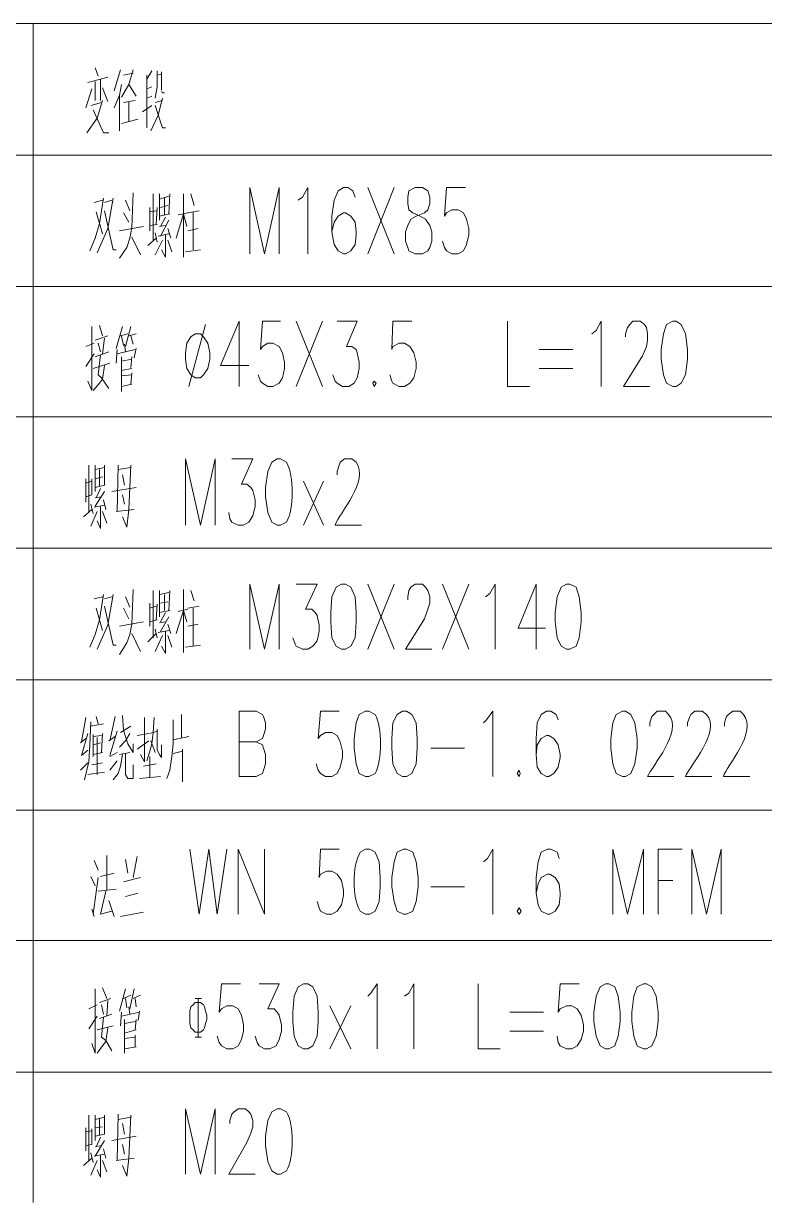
# Model space of a CAD drawing. Header units: millimetres. Extents: x 0 to 1648, y 27 to 2331.
# Drawn here: x 1278.9 to 1405.6, y 1258.6 to 1460.4 of the extents above; entities that cross this region are included whole.
import ezdxf

# ---------------------------------------------------------------- set-up
doc = ezdxf.new("R2010")
doc.units = ezdxf.units.MM
doc.layers.add('1', color=7, linetype='Continuous')

msp = doc.modelspace()

# ---------------------------------------------------------------- linework, layer by layer
at = {"layer": '1', "color": 0, "lineweight": 5}
for points in [[(1645.2, 1460.391732), (1140.3, 1460.391732), (1140.3, 1437.891732)], [(1280.52, 1460.391732), (1280.52, 1437.891732)], [(1291.14, 1452.831732), (1291.68, 1451.391732)], [(1289.88, 1450.311732), (1293.3, 1451.211732)], [(1292.04, 1450.851732), (1292.04, 1447.251732)], [(1294.38, 1448.871732), (1295.46, 1452.471732)], [(1297.62, 1452.471732), (1296.9, 1449.951732), (1295.64, 1447.791732)], [(1296, 1451.571732), (1297.62, 1451.931732)], [(1300.86, 1452.291732), (1299.96, 1450.851732)], [(1299.96, 1451.571732), (1299.96, 1442.571732)], [(1301.76, 1452.291732), (1301.76, 1449.591732), (1301.4, 1447.611732)], [(1301.76, 1451.571732), (1302.48, 1451.751732)], [(1302.48, 1452.111732), (1302.48, 1449.051732)], [(1290.6, 1449.231732), (1289.52, 1445.991732)], [(1291.14, 1450.491732), (1291.14, 1447.251732)], [(1292.4, 1449.411732), (1293.3, 1447.071732)], [(1295.28, 1448.151732), (1295.64, 1449.951732)], [(1298.16, 1447.971732), (1296.9, 1449.951732)], [(1299.96, 1449.231732), (1300.86, 1449.591732)], [(1302.48, 1448.871732), (1302.66, 1448.511732), (1303.02, 1448.511732)], [(1292.4, 1447.251732), (1291.5, 1444.191732), (1289.7, 1441.671732)], [(1290.42, 1446.351732), (1292.22, 1446.891732)], [(1294.38, 1445.991732), (1295.28, 1448.151732), (1295.28, 1442.031732)], [(1296, 1446.891732), (1297.98, 1447.251732)], [(1296.9, 1443.651732), (1296.9, 1447.071732)], [(1299.96, 1447.611732), (1300.86, 1447.971732)], [(1302.66, 1447.611732), (1301.94, 1444.731732), (1300.68, 1442.031732)], [(1301.4, 1446.891732), (1302.66, 1447.251732)], [(1290.78, 1445.631732), (1292.58, 1441.671732), (1293.48, 1441.671732)], [(1299.24, 1445.271732), (1300.86, 1446.351732)], [(1303.2, 1442.571732), (1302.66, 1442.571732), (1301.4, 1446.351732)], [(1298.52, 1444.011732), (1295.64, 1443.291732)], [(1645.2, 1437.891732), (1140.3, 1437.891732), (1140.3, 1415.391732)], [(1280.52, 1437.891732), (1280.52, 1415.391732)], [(1297.62, 1431.411732), (1297.44, 1425.471732), (1297.08, 1423.671732), (1296.54, 1422.051732), (1295.28, 1420.251732)], [(1301.04, 1431.231732), (1301.04, 1423.131732)], [(1302.12, 1431.231732), (1302.12, 1426.731732)], [(1302.12, 1430.331732), (1303.74, 1430.871732)], [(1303.92, 1431.231732), (1303.74, 1427.811732)], [(1306.26, 1431.231732), (1306.26, 1420.431732)], [(1307.52, 1431.231732), (1308.06, 1429.251732)], [(1317.6, 1420.971732), (1317.6, 1432.311732), (1320.12, 1420.971732), (1322.64, 1432.311732), (1322.64, 1420.971732)], [(1325.88, 1430.151732), (1326.6, 1430.691732), (1327.5, 1432.311732), (1327.5, 1420.971732)], [(1335.6, 1430.691732), (1335.24, 1431.771732), (1334.34, 1432.311732), (1333.62, 1432.311732), (1332.72, 1431.771732), (1332, 1430.151732), (1331.64, 1427.451732), (1331.64, 1424.751732), (1332, 1422.591732), (1332.72, 1421.511732), (1333.62, 1420.971732), (1333.98, 1420.971732), (1334.88, 1421.511732), (1335.6, 1422.591732), (1335.78, 1424.211732), (1335.78, 1424.751732), (1335.6, 1426.371732), (1334.88, 1427.451732), (1333.98, 1427.991732), (1333.62, 1427.991732), (1332.72, 1427.451732), (1332, 1426.371732), (1331.64, 1424.751732)], [(1337.76, 1432.311732), (1342.26, 1420.971732)], [(1342.26, 1432.311732), (1337.76, 1420.971732)], [(1345.86, 1432.311732), (1344.78, 1431.771732), (1344.6, 1430.691732), (1344.6, 1429.611732), (1344.78, 1428.531732), (1345.5, 1427.991732), (1346.76, 1427.451732), (1347.66, 1426.911732), (1348.38, 1425.831732), (1348.74, 1424.751732), (1348.74, 1423.131732), (1348.38, 1422.051732), (1348.02, 1421.511732), (1347.12, 1420.971732), (1345.86, 1420.971732), (1344.78, 1421.511732), (1344.6, 1422.051732), (1344.24, 1423.131732), (1344.24, 1424.751732), (1344.6, 1425.831732), (1345.14, 1426.911732), (1346.04, 1427.451732), (1347.48, 1427.991732), (1348.02, 1428.531732), (1348.38, 1429.611732), (1348.38, 1430.691732), (1348.02, 1431.771732), (1347.12, 1432.311732), (1345.86, 1432.311732)], [(1354.5, 1432.311732), (1351.26, 1432.311732), (1350.9, 1427.451732), (1351.26, 1427.991732), (1352.16, 1428.531732), (1353.24, 1428.531732), (1354.14, 1427.991732), (1354.68, 1426.911732), (1355.04, 1425.291732), (1355.04, 1424.211732), (1354.68, 1422.591732), (1354.14, 1421.511732), (1353.24, 1420.971732), (1352.16, 1420.971732), (1351.26, 1421.511732), (1350.9, 1422.051732), (1350.54, 1423.131732)], [(1292.58, 1430.511732), (1291.86, 1426.191732), (1291.14, 1423.671732), (1290.24, 1421.511732)], [(1290.96, 1429.791732), (1292.4, 1430.151732)], [(1294.2, 1430.511732), (1293.3, 1425.291732), (1291.5, 1421.151732)], [(1292.76, 1429.791732), (1294.02, 1430.151732)], [(1296.36, 1430.151732), (1297.08, 1428.351732)], [(1300.5, 1428.891732), (1300.5, 1424.931732)], [(1301.76, 1428.891732), (1301.58, 1426.011732)], [(1302.3, 1428.891732), (1303.56, 1429.251732)], [(1303.02, 1430.511732), (1303.02, 1427.631732)], [(1291.32, 1428.171732), (1292.4, 1424.391732)], [(1292.76, 1428.351732), (1294.2, 1421.691732), (1294.74, 1421.691732)], [(1296.9, 1426.371732), (1296, 1427.991732)], [(1300.5, 1428.171732), (1301.58, 1428.351732)], [(1303.92, 1427.811732), (1302.12, 1427.451732)], [(1303.2, 1427.271732), (1302.3, 1425.651732)], [(1303.74, 1426.731732), (1302.3, 1424.031732)], [(1305, 1423.671732), (1306.26, 1427.811732), (1306.8, 1425.651732)], [(1305.36, 1427.631732), (1306.98, 1427.991732)], [(1306.98, 1427.991732), (1308.96, 1428.351732)], [(1307.88, 1428.171732), (1307.88, 1421.691732)], [(1295.28, 1424.931732), (1299.42, 1425.651732)], [(1301.76, 1426.011732), (1300.5, 1425.831732)], [(1301.4, 1424.571732), (1301.76, 1422.951732)], [(1302.12, 1425.651732), (1303.2, 1425.831732)], [(1303.56, 1425.291732), (1304.1, 1423.671732)], [(1306.98, 1424.931732), (1308.78, 1425.291732)], [(1297.44, 1423.851732), (1298.88, 1420.791732)], [(1300.14, 1422.411732), (1301.58, 1423.671732)], [(1302.66, 1423.311732), (1301.4, 1420.791732)], [(1301.94, 1424.031732), (1303.74, 1424.391732)], [(1303.2, 1424.211732), (1303.2, 1420.431732), (1302.48, 1421.691732)], [(1303.56, 1423.311732), (1304.28, 1421.331732)], [(1306.62, 1421.331732), (1309.14, 1421.691732)], [(1645.2, 1415.391732), (1140.3, 1415.391732), (1140.3, 1393.071732)], [(1280.52, 1415.391732), (1280.52, 1393.071732)], [(1290.6, 1408.551732), (1290.6, 1397.571732), (1289.88, 1399.191732)], [(1291.86, 1408.731732), (1292.4, 1406.931732)], [(1295.82, 1408.551732), (1294.74, 1404.771732)], [(1297.26, 1408.551732), (1296.36, 1405.131732)], [(1310.04, 1408.911732), (1307.16, 1398.291732)], [(1315.8, 1409.451732), (1312.56, 1401.891732), (1317.42, 1401.891732)], [(1315.8, 1409.451732), (1315.8, 1398.291732)], [(1322.82, 1409.451732), (1319.76, 1409.451732), (1319.4, 1404.591732), (1319.76, 1405.131732), (1320.66, 1405.671732), (1321.56, 1405.671732), (1322.64, 1405.131732), (1323.18, 1404.051732), (1323.54, 1402.431732), (1323.54, 1401.351732), (1323.18, 1399.731732), (1322.64, 1398.831732), (1321.56, 1398.291732), (1320.66, 1398.291732), (1319.76, 1398.831732), (1319.4, 1399.191732), (1319.04, 1400.271732)], [(1325.52, 1409.451732), (1330.02, 1398.291732)], [(1330.02, 1409.451732), (1325.52, 1398.291732)], [(1332.54, 1409.451732), (1335.96, 1409.451732), (1334.16, 1405.131732), (1335.06, 1405.131732), (1335.78, 1404.591732), (1335.96, 1404.051732), (1336.32, 1402.431732), (1336.32, 1401.351732), (1335.96, 1399.731732), (1335.42, 1398.831732), (1334.52, 1398.291732), (1333.44, 1398.291732), (1332.54, 1398.831732), (1332.18, 1399.191732), (1331.82, 1400.271732)], [(1345.32, 1409.451732), (1342.08, 1409.451732), (1341.9, 1404.591732), (1342.08, 1405.131732), (1343.16, 1405.671732), (1344.06, 1405.671732), (1344.96, 1405.131732), (1345.68, 1404.051732), (1346.04, 1402.431732), (1346.04, 1401.351732), (1345.68, 1399.731732), (1344.96, 1398.831732), (1344.06, 1398.291732), (1343.16, 1398.291732), (1342.08, 1398.831732), (1341.9, 1399.191732), (1341.54, 1400.271732)], [(1361.7, 1409.451732), (1361.7, 1398.291732), (1365.48, 1398.291732)], [(1376.1, 1407.291732), (1376.82, 1407.831732), (1377.72, 1409.451732), (1377.72, 1398.291732)], [(1381.86, 1406.751732), (1381.86, 1407.291732), (1382.22, 1408.371732), (1382.58, 1408.911732), (1383.12, 1409.451732), (1384.38, 1409.451732), (1385.1, 1408.911732), (1385.46, 1408.371732), (1385.64, 1407.291732), (1385.64, 1406.211732), (1385.46, 1405.131732), (1384.74, 1403.511732), (1381.5, 1398.291732), (1386, 1398.291732)], [(1389.96, 1409.451732), (1388.88, 1408.911732), (1388.34, 1407.291732), (1387.98, 1404.591732), (1387.98, 1402.971732), (1388.34, 1400.271732), (1388.88, 1398.831732), (1389.96, 1398.291732), (1390.5, 1398.291732), (1391.4, 1398.831732), (1392.12, 1400.271732), (1392.48, 1402.971732), (1392.48, 1404.591732), (1392.12, 1407.291732), (1391.4, 1408.911732), (1390.5, 1409.451732), (1389.96, 1409.451732)], [(1291.14, 1406.211732), (1293.3, 1406.931732)], [(1292.76, 1406.571732), (1292.4, 1403.871732)], [(1295.46, 1406.931732), (1296.72, 1407.291732)], [(1296, 1405.311732), (1295.64, 1406.931732)], [(1296.9, 1406.931732), (1298.16, 1407.291732)], [(1297.26, 1406.931732), (1297.62, 1405.491732)], [(1308.24, 1407.291732), (1307.52, 1406.751732), (1306.8, 1405.671732), (1306.62, 1404.051732), (1306.62, 1402.971732), (1306.8, 1401.351732), (1307.52, 1400.271732), (1308.24, 1399.731732), (1309.14, 1399.731732), (1309.68, 1400.271732), (1310.4, 1401.351732), (1310.76, 1402.971732), (1310.76, 1404.051732), (1310.4, 1405.671732), (1309.68, 1406.751732), (1309.14, 1407.291732), (1308.24, 1407.291732)], [(1290.96, 1405.671732), (1289.52, 1405.131732)], [(1292.04, 1404.231732), (1291.68, 1405.671732)], [(1294.92, 1404.591732), (1294.74, 1402.251732)], [(1294.92, 1403.871732), (1297.98, 1404.591732)], [(1296.18, 1405.491732), (1296.36, 1404.231732)], [(1298.16, 1404.771732), (1297.8, 1403.151732)], [(1367.1, 1404.591732), (1372.86, 1404.591732)], [(1289.52, 1401.711732), (1290.96, 1403.871732)], [(1293.48, 1404.231732), (1291.14, 1403.331732)], [(1292.04, 1403.691732), (1291.68, 1400.271732)], [(1295.64, 1403.331732), (1295.64, 1397.391732)], [(1295.64, 1402.611732), (1297.44, 1402.971732)], [(1297.44, 1403.331732), (1297.26, 1401.531732)], [(1290.78, 1401.351732), (1293.66, 1402.251732)], [(1292.76, 1401.891732), (1292.4, 1399.551732)], [(1295.64, 1400.991732), (1297.44, 1401.351732)], [(1297.44, 1400.631732), (1297.26, 1398.651732)], [(1367.1, 1401.351732), (1372.86, 1401.351732)], [(1290.78, 1397.571732), (1291.86, 1398.831732), (1292.4, 1399.551732)], [(1292.22, 1399.731732), (1291.68, 1400.271732)], [(1292.22, 1399.731732), (1293.48, 1397.931732)], [(1297.44, 1400.271732), (1295.64, 1400.091732)], [(1297.44, 1398.651732), (1295.64, 1398.291732)], [(1338.84, 1399.191732), (1338.66, 1398.831732), (1338.84, 1398.291732), (1339.2, 1398.831732), (1338.84, 1399.191732)], [(1645.2, 1393.071732), (1140.3, 1393.071732), (1140.3, 1370.571732)], [(1280.52, 1393.071732), (1280.52, 1370.571732)], [(1290.06, 1384.791732), (1290.06, 1376.691732)], [(1291.14, 1384.791732), (1291.14, 1380.291732)], [(1291.14, 1384.071732), (1292.76, 1384.431732)], [(1292.76, 1384.791732), (1292.76, 1381.371732)], [(1295.1, 1384.791732), (1294.92, 1376.871732)], [(1297.26, 1384.431732), (1295.1, 1384.071732)], [(1295.82, 1375.971732), (1296.54, 1374.171732), (1296.9, 1377.231732), (1297.26, 1384.791732)], [(1306.62, 1374.531732), (1306.62, 1385.871732), (1309.14, 1374.531732), (1311.66, 1385.871732), (1311.66, 1374.531732)], [(1314.54, 1385.871732), (1318.14, 1385.871732), (1316.16, 1381.551732), (1317.06, 1381.551732), (1317.78, 1381.011732), (1318.14, 1380.471732), (1318.5, 1378.851732), (1318.5, 1377.771732), (1318.14, 1376.151732), (1317.42, 1375.071732), (1316.52, 1374.531732), (1315.62, 1374.531732), (1314.54, 1375.071732), (1314.18, 1375.611732), (1314, 1376.691732)], [(1289.52, 1382.451732), (1289.52, 1378.491732)], [(1290.6, 1382.451732), (1290.6, 1379.751732)], [(1291.14, 1382.451732), (1292.4, 1382.811732)], [(1291.86, 1384.071732), (1291.86, 1381.191732)], [(1295.82, 1383.171732), (1296.18, 1381.371732)], [(1289.52, 1381.731732), (1290.6, 1382.091732)], [(1292.76, 1381.371732), (1291.14, 1381.011732)], [(1292.76, 1380.291732), (1291.14, 1377.771732)], [(1292.04, 1380.831732), (1291.32, 1379.211732)], [(1298.16, 1381.011732), (1294.02, 1380.291732)], [(1326.78, 1382.091732), (1330.2, 1374.531732)], [(1330.2, 1382.091732), (1326.78, 1374.531732)], [(1290.6, 1379.751732), (1289.52, 1379.391732)], [(1291.14, 1379.211732), (1292.22, 1379.391732)], [(1292.58, 1378.851732), (1292.94, 1377.231732)], [(1296.18, 1378.131732), (1295.82, 1379.751732)], [(1289.16, 1375.971732), (1290.6, 1377.231732)], [(1290.42, 1378.131732), (1290.78, 1376.511732)], [(1291.5, 1376.871732), (1290.42, 1374.351732)], [(1290.96, 1377.591732), (1292.76, 1377.951732)], [(1292.04, 1377.771732), (1292.04, 1373.991732), (1291.5, 1375.251732)], [(1292.4, 1376.871732), (1293.12, 1374.891732)], [(1294.74, 1376.871732), (1297.8, 1377.231732)], [(1645.2, 1370.571732), (1140.3, 1370.571732), (1140.3, 1348.071732)], [(1280.52, 1370.571732), (1280.52, 1348.071732)], [(1317.6, 1353.291732), (1317.6, 1364.451732), (1320.12, 1353.291732), (1322.64, 1364.451732), (1322.64, 1353.291732)], [(1325.52, 1364.451732), (1329.12, 1364.451732), (1327.14, 1360.131732), (1328.22, 1360.131732), (1328.76, 1359.591732), (1329.12, 1359.051732), (1329.48, 1357.431732), (1329.48, 1356.351732), (1329.12, 1354.731732), (1328.4, 1353.831732), (1327.5, 1353.291732), (1326.6, 1353.291732), (1325.52, 1353.831732), (1325.34, 1354.191732), (1324.98, 1355.271732)], [(1333.26, 1364.451732), (1332.36, 1363.911732), (1331.64, 1362.291732), (1331.46, 1359.591732), (1331.46, 1357.971732), (1331.64, 1355.271732), (1332.36, 1353.831732), (1333.26, 1353.291732), (1333.98, 1353.291732), (1334.88, 1353.831732), (1335.6, 1355.271732), (1335.78, 1357.971732), (1335.78, 1359.591732), (1335.6, 1362.291732), (1334.88, 1363.911732), (1333.98, 1364.451732), (1333.26, 1364.451732)], [(1337.76, 1364.451732), (1342.26, 1353.291732)], [(1342.26, 1364.451732), (1337.76, 1353.291732)], [(1344.6, 1361.751732), (1344.6, 1362.291732), (1344.78, 1363.371732), (1345.14, 1363.911732), (1345.86, 1364.451732), (1347.12, 1364.451732), (1347.66, 1363.911732), (1348.02, 1363.371732), (1348.38, 1362.291732), (1348.38, 1361.211732), (1348.02, 1360.131732), (1347.48, 1358.511732), (1344.24, 1353.291732), (1348.74, 1353.291732)], [(1350.54, 1364.451732), (1355.04, 1353.291732)], [(1355.04, 1364.451732), (1350.54, 1353.291732)], [(1357.92, 1362.291732), (1358.64, 1362.831732), (1359.54, 1364.451732), (1359.54, 1353.291732)], [(1366.56, 1364.451732), (1363.5, 1356.891732), (1368.18, 1356.891732)], [(1366.56, 1364.451732), (1366.56, 1353.291732)], [(1371.78, 1364.451732), (1370.88, 1363.911732), (1370.16, 1362.291732), (1369.8, 1359.591732), (1369.8, 1357.971732), (1370.16, 1355.271732), (1370.88, 1353.831732), (1371.78, 1353.291732), (1372.32, 1353.291732), (1373.4, 1353.831732), (1373.94, 1355.271732), (1374.3, 1357.971732), (1374.3, 1359.591732), (1373.94, 1362.291732), (1373.4, 1363.911732), (1372.32, 1364.451732), (1371.78, 1364.451732)], [(1292.58, 1362.651732), (1291.86, 1358.331732), (1291.14, 1355.811732), (1290.24, 1353.651732)], [(1290.96, 1361.931732), (1292.4, 1362.291732)], [(1294.2, 1362.651732), (1293.3, 1357.431732), (1291.5, 1353.291732)], [(1292.76, 1361.931732), (1294.02, 1362.291732)], [(1297.62, 1363.551732), (1297.44, 1357.611732), (1297.08, 1355.811732), (1296.54, 1354.371732), (1295.28, 1352.391732)], [(1296.36, 1362.291732), (1297.08, 1360.491732)], [(1301.04, 1363.371732), (1301.04, 1355.271732)], [(1302.12, 1363.371732), (1302.12, 1358.871732)], [(1302.12, 1362.651732), (1303.74, 1363.011732)], [(1303.02, 1362.651732), (1303.02, 1359.951732)], [(1303.92, 1363.371732), (1303.74, 1359.951732)], [(1306.26, 1363.551732), (1306.26, 1352.751732)], [(1307.52, 1363.371732), (1308.06, 1361.571732)], [(1291.32, 1360.311732), (1292.4, 1356.531732)], [(1292.76, 1360.671732), (1294.2, 1354.011732), (1294.74, 1354.011732)], [(1296.9, 1358.511732), (1296, 1360.311732)], [(1300.5, 1361.211732), (1300.5, 1357.251732)], [(1300.5, 1360.311732), (1301.58, 1360.671732)], [(1301.76, 1361.031732), (1301.58, 1358.331732)], [(1302.3, 1361.211732), (1303.56, 1361.391732)], [(1305.36, 1359.771732), (1306.98, 1360.131732)], [(1306.98, 1360.311732), (1308.96, 1360.671732)], [(1307.88, 1360.311732), (1307.88, 1353.831732)], [(1301.76, 1358.331732), (1300.5, 1357.971732)], [(1303.92, 1359.951732), (1302.12, 1359.591732)], [(1303.2, 1359.591732), (1302.3, 1357.971732)], [(1303.74, 1358.871732), (1302.3, 1356.351732)], [(1305, 1355.991732), (1306.26, 1359.951732), (1306.8, 1357.971732)], [(1295.28, 1357.251732), (1299.42, 1357.971732)], [(1297.44, 1355.991732), (1298.88, 1352.931732)], [(1300.14, 1354.551732), (1301.58, 1355.991732)], [(1301.4, 1356.711732), (1301.76, 1355.271732)], [(1301.94, 1356.171732), (1303.74, 1356.531732)], [(1302.12, 1357.791732), (1303.2, 1357.971732)], [(1303.2, 1356.351732), (1303.2, 1352.571732), (1302.48, 1353.831732)], [(1303.56, 1357.611732), (1304.1, 1355.991732)], [(1306.98, 1357.251732), (1308.78, 1357.611732)], [(1302.66, 1355.631732), (1301.4, 1352.931732)], [(1303.56, 1355.631732), (1304.28, 1353.651732)], [(1306.62, 1353.651732), (1309.14, 1354.011732)], [(1645.2, 1348.071732), (1140.3, 1348.071732), (1140.3, 1325.751732)], [(1280.52, 1348.071732), (1280.52, 1325.751732)], [(1295.82, 1341.951732), (1296, 1339.431732)], [(1305.9, 1342.131732), (1305.9, 1338.171732)], [(1315.8, 1331.511732), (1315.8, 1342.671732), (1318.68, 1342.671732), (1319.76, 1342.131732), (1319.94, 1341.771732), (1320.3, 1340.691732), (1320.3, 1339.611732), (1319.94, 1338.531732), (1319.76, 1337.991732), (1318.68, 1337.451732), (1315.8, 1337.451732)], [(1332.9, 1342.671732), (1329.66, 1342.671732), (1329.3, 1337.991732), (1329.66, 1338.531732), (1330.56, 1339.071732), (1331.64, 1339.071732), (1332.54, 1338.531732), (1333.08, 1337.451732), (1333.44, 1335.831732), (1333.44, 1334.751732), (1333.08, 1333.131732), (1332.54, 1332.051732), (1331.64, 1331.511732), (1330.56, 1331.511732), (1329.66, 1332.051732), (1329.3, 1332.591732), (1328.94, 1333.671732)], [(1343.7, 1342.671732), (1342.8, 1342.131732), (1342.08, 1340.691732), (1341.9, 1337.991732), (1341.9, 1336.371732), (1342.08, 1333.671732), (1342.8, 1332.051732), (1343.7, 1331.511732), (1344.42, 1331.511732), (1345.32, 1332.051732), (1346.04, 1333.671732), (1346.22, 1336.371732), (1346.22, 1337.991732), (1346.04, 1340.691732), (1345.32, 1342.131732), (1344.42, 1342.671732), (1343.7, 1342.671732)], [(1357.56, 1340.691732), (1358.1, 1341.231732), (1359.18, 1342.671732), (1359.18, 1331.511732)], [(1370.34, 1341.231732), (1369.98, 1342.131732), (1369.08, 1342.671732), (1368.36, 1342.671732), (1367.46, 1342.131732), (1366.74, 1340.691732), (1366.56, 1337.991732), (1366.56, 1335.291732), (1366.74, 1333.131732), (1367.46, 1332.051732), (1368.36, 1331.511732), (1368.72, 1331.511732), (1369.62, 1332.051732), (1370.34, 1333.131732), (1370.7, 1334.751732), (1370.7, 1335.291732), (1370.34, 1336.911732), (1369.62, 1337.991732), (1368.72, 1338.531732), (1368.36, 1338.531732), (1367.46, 1337.991732), (1366.74, 1336.911732), (1366.56, 1335.291732)], [(1381.32, 1342.671732), (1380.24, 1342.131732), (1379.7, 1340.691732), (1379.34, 1337.991732), (1379.34, 1336.371732), (1379.7, 1333.671732), (1380.24, 1332.051732), (1381.32, 1331.511732), (1381.86, 1331.511732), (1382.76, 1332.051732), (1383.48, 1333.671732), (1383.84, 1336.371732), (1383.84, 1337.991732), (1383.48, 1340.691732), (1382.76, 1342.131732), (1381.86, 1342.671732), (1381.32, 1342.671732)], [(1289.52, 1341.591732), (1288.8, 1337.451732)], [(1290.42, 1340.871732), (1290.24, 1336.911732), (1290.06, 1334.031732), (1289.34, 1330.971732)], [(1290.42, 1340.151732), (1292.58, 1340.511732)], [(1291.68, 1340.511732), (1291.32, 1341.771732)], [(1294.56, 1341.771732), (1293.66, 1337.631732)], [(1295.46, 1339.071732), (1297.26, 1340.151732)], [(1299.6, 1341.591732), (1299.6, 1334.031732), (1298.88, 1335.291732)], [(1301.22, 1341.591732), (1301.04, 1339.071732), (1300.86, 1337.091732)], [(1304.46, 1341.231732), (1304.46, 1337.091732), (1304.28, 1334.931732), (1303.92, 1332.591732), (1303.38, 1331.151732)], [(1288.62, 1337.271732), (1289.52, 1337.991732)], [(1289.88, 1336.011732), (1288.8, 1335.111732), (1289.88, 1338.891732)], [(1290.78, 1338.711732), (1290.78, 1334.931732)], [(1292.22, 1338.531732), (1290.78, 1338.351732)], [(1291.5, 1331.871732), (1291.5, 1338.171732)], [(1292.22, 1335.651732), (1292.4, 1338.891732)], [(1293.48, 1337.631732), (1294.56, 1338.351732)], [(1294.92, 1339.251732), (1293.66, 1335.111732)], [(1295.28, 1336.551732), (1296.36, 1337.631732), (1297.08, 1338.891732)], [(1296, 1339.431732), (1296.72, 1337.091732), (1297.62, 1335.651732)], [(1298.34, 1338.531732), (1300.32, 1338.891732)], [(1300.5, 1338.891732), (1301.76, 1339.251732)], [(1301.76, 1339.611732), (1301.76, 1337.091732)], [(1304.46, 1337.811732), (1307.16, 1338.351732)], [(1290.78, 1336.911732), (1292.04, 1337.271732)], [(1297.62, 1335.651732), (1297.62, 1337.091732)], [(1298.34, 1336.191732), (1300.32, 1337.631732)], [(1299.96, 1334.211732), (1300.5, 1335.831732), (1300.86, 1337.091732)], [(1300.68, 1337.631732), (1301.4, 1335.651732)], [(1301.76, 1337.091732), (1301.76, 1336.011732), (1302.12, 1335.291732)], [(1302.48, 1334.751732), (1302.48, 1336.911732)], [(1304.46, 1335.471732), (1306.08, 1335.831732)], [(1306.08, 1336.191732), (1306.08, 1330.611732)], [(1318.68, 1337.451732), (1319.76, 1336.911732), (1319.94, 1336.371732), (1320.3, 1335.291732), (1320.3, 1333.671732), (1319.94, 1332.591732), (1319.76, 1332.051732), (1318.68, 1331.511732), (1315.8, 1331.511732)], [(1348.56, 1336.371732), (1354.32, 1336.371732)], [(1289.88, 1333.851732), (1288.62, 1332.591732)], [(1292.4, 1333.851732), (1290.6, 1333.491732)], [(1290.78, 1335.291732), (1292.4, 1335.651732)], [(1294.92, 1335.651732), (1293.66, 1334.931732)], [(1293.66, 1332.591732), (1294.92, 1334.211732)], [(1295.82, 1335.291732), (1295.46, 1333.311732), (1295.1, 1332.051732), (1294.2, 1330.971732)], [(1297.08, 1335.651732), (1295.28, 1335.291732)], [(1296.36, 1335.471732), (1296.36, 1331.871732), (1296.72, 1331.151732), (1297.62, 1331.151732), (1297.62, 1333.491732)], [(1300.5, 1334.931732), (1300.5, 1331.331732)], [(1302.48, 1334.751732), (1302.12, 1335.291732)], [(1289.88, 1331.871732), (1292.76, 1332.231732)], [(1299.42, 1333.311732), (1301.58, 1333.671732)], [(1363.68, 1332.591732), (1363.32, 1332.051732), (1363.68, 1331.511732), (1363.86, 1332.051732), (1363.68, 1332.591732)], [(1298.7, 1331.151732), (1302.3, 1331.511732)], [(1645.2, 1325.751732), (1140.3, 1325.751732), (1140.3, 1303.251732)], [(1280.52, 1325.751732), (1280.52, 1303.251732)], [(1293.12, 1312.071732), (1293.12, 1318.011732)], [(1298.34, 1317.831732), (1297.62, 1314.231732)], [(1307.34, 1319.091732), (1308.96, 1307.931732), (1310.58, 1319.091732), (1312.02, 1307.931732), (1313.64, 1319.091732)], [(1315.62, 1307.931732), (1315.62, 1319.091732), (1320.12, 1307.931732), (1320.12, 1319.091732)], [(1332.9, 1319.091732), (1329.66, 1319.091732), (1329.48, 1314.231732), (1329.66, 1314.771732), (1330.74, 1315.311732), (1331.64, 1315.311732), (1332.54, 1314.771732), (1333.26, 1313.691732), (1333.62, 1312.071732), (1333.62, 1311.171732), (1333.26, 1309.551732), (1332.54, 1308.471732), (1331.64, 1307.931732), (1330.74, 1307.931732), (1329.66, 1308.471732), (1329.48, 1309.011732), (1329.12, 1310.091732)], [(1343.88, 1319.091732), (1342.8, 1318.551732), (1342.26, 1316.931732), (1341.9, 1314.231732), (1341.9, 1312.611732), (1342.26, 1310.091732), (1342.8, 1308.471732), (1343.88, 1307.931732), (1344.42, 1307.931732), (1345.5, 1308.471732), (1346.04, 1310.091732), (1346.4, 1312.611732), (1346.4, 1314.231732), (1346.04, 1316.931732), (1345.5, 1318.551732), (1344.42, 1319.091732), (1343.88, 1319.091732)], [(1357.56, 1316.931732), (1358.28, 1317.471732), (1359.18, 1319.091732), (1359.18, 1307.931732)], [(1370.52, 1317.471732), (1370.16, 1318.551732), (1369.08, 1319.091732), (1368.54, 1319.091732), (1367.46, 1318.551732), (1366.92, 1316.931732), (1366.56, 1314.231732), (1366.56, 1311.531732), (1366.92, 1309.551732), (1367.46, 1308.471732), (1368.54, 1307.931732), (1368.9, 1307.931732), (1369.8, 1308.471732), (1370.52, 1309.551732), (1370.7, 1311.171732), (1370.7, 1311.531732), (1370.52, 1313.151732), (1369.8, 1314.231732), (1368.9, 1314.771732), (1368.54, 1314.771732), (1367.46, 1314.231732), (1366.92, 1313.151732), (1366.56, 1311.531732)], [(1379.7, 1307.931732), (1379.7, 1319.091732), (1382.22, 1307.931732), (1384.92, 1319.091732), (1384.92, 1307.931732)], [(1387.44, 1307.931732), (1387.44, 1319.091732), (1391.58, 1319.091732)], [(1393.2, 1307.931732), (1393.2, 1319.091732), (1395.72, 1307.931732), (1398.24, 1319.091732), (1398.24, 1307.931732)], [(1290.96, 1317.111732), (1291.68, 1315.491732)], [(1296.36, 1317.291732), (1296.72, 1314.951732)], [(1290.42, 1314.411732), (1291.14, 1312.791732)], [(1290.78, 1307.931732), (1291.68, 1314.231732)], [(1292.04, 1314.411732), (1294.38, 1314.951732)], [(1298.88, 1314.231732), (1296, 1313.511732)], [(1387.44, 1313.691732), (1389.96, 1313.691732)], [(1291.68, 1311.891732), (1294.74, 1312.251732)], [(1292.04, 1307.931732), (1292.94, 1311.891732)], [(1348.56, 1312.611732), (1354.32, 1312.611732)], [(1293.48, 1310.271732), (1294.38, 1307.571732)], [(1296.36, 1310.991732), (1298.52, 1311.531732)], [(1290.6, 1308.831732), (1290.96, 1307.571732)], [(1292.04, 1307.931732), (1294.02, 1308.471732)], [(1295.46, 1307.571732), (1299.42, 1308.291732)], [(1363.68, 1309.011732), (1363.32, 1308.471732), (1363.68, 1307.931732), (1364.04, 1308.471732), (1363.68, 1309.011732)], [(1645.2, 1303.431732), (1140.3, 1303.431732), (1140.3, 1280.931732)], [(1280.52, 1303.431732), (1280.52, 1280.931732)], [(1315.98, 1296.051732), (1312.74, 1296.051732), (1312.38, 1291.191732), (1312.74, 1291.731732), (1313.64, 1292.271732), (1314.72, 1292.271732), (1315.62, 1291.731732), (1316.16, 1290.651732), (1316.52, 1289.031732), (1316.52, 1287.951732), (1316.16, 1286.511732), (1315.62, 1285.431732), (1314.72, 1284.891732), (1313.64, 1284.891732), (1312.74, 1285.431732), (1312.38, 1285.971732), (1312.02, 1287.051732)], [(1319.22, 1296.051732), (1322.64, 1296.051732), (1320.66, 1291.731732), (1321.74, 1291.731732), (1322.28, 1291.191732), (1322.64, 1290.651732), (1323, 1289.031732), (1323, 1287.951732), (1322.64, 1286.511732), (1322.1, 1285.431732), (1321.02, 1284.891732), (1320.12, 1284.891732), (1319.22, 1285.431732), (1318.86, 1285.971732), (1318.5, 1287.051732)], [(1326.78, 1296.051732), (1325.88, 1295.511732), (1325.16, 1293.891732), (1324.98, 1291.191732), (1324.98, 1289.571732), (1325.16, 1287.051732), (1325.88, 1285.431732), (1326.78, 1284.891732), (1327.5, 1284.891732), (1328.4, 1285.431732), (1329.12, 1287.051732), (1329.3, 1289.571732), (1329.3, 1291.191732), (1329.12, 1293.891732), (1328.4, 1295.511732), (1327.5, 1296.051732), (1326.78, 1296.051732)], [(1337.76, 1293.891732), (1338.3, 1294.431732), (1339.38, 1296.051732), (1339.38, 1284.891732)], [(1344.06, 1293.891732), (1344.78, 1294.431732), (1345.68, 1296.051732), (1345.68, 1284.891732)], [(1356.66, 1296.051732), (1356.66, 1284.891732), (1360.44, 1284.891732)], [(1373.94, 1296.051732), (1370.7, 1296.051732), (1370.34, 1291.191732), (1370.7, 1291.731732), (1371.78, 1292.271732), (1372.68, 1292.271732), (1373.58, 1291.731732), (1374.3, 1290.651732), (1374.66, 1289.031732), (1374.66, 1287.951732), (1374.3, 1286.511732), (1373.58, 1285.431732), (1372.68, 1284.891732), (1371.78, 1284.891732), (1370.7, 1285.431732), (1370.34, 1285.971732), (1370.16, 1287.051732)], [(1378.44, 1296.051732), (1377.54, 1295.511732), (1376.82, 1293.891732), (1376.46, 1291.191732), (1376.46, 1289.571732), (1376.82, 1287.051732), (1377.54, 1285.431732), (1378.44, 1284.891732), (1378.98, 1284.891732), (1380.06, 1285.431732), (1380.6, 1287.051732), (1380.96, 1289.571732), (1380.96, 1291.191732), (1380.6, 1293.891732), (1380.06, 1295.511732), (1378.98, 1296.051732), (1378.44, 1296.051732)], [(1384.92, 1296.051732), (1383.84, 1295.511732), (1383.3, 1293.891732), (1382.94, 1291.191732), (1382.94, 1289.571732), (1383.3, 1287.051732), (1383.84, 1285.431732), (1384.92, 1284.891732), (1385.46, 1284.891732), (1386.36, 1285.431732), (1387.08, 1287.051732), (1387.44, 1289.571732), (1387.44, 1291.191732), (1387.08, 1293.891732), (1386.36, 1295.511732), (1385.46, 1296.051732), (1384.92, 1296.051732)], [(1291.14, 1295.151732), (1291.14, 1284.171732), (1290.6, 1285.791732)], [(1291.86, 1292.811732), (1293.84, 1293.531732)], [(1292.4, 1295.331732), (1293.12, 1293.531732)], [(1296.36, 1295.151732), (1295.28, 1291.371732)], [(1296, 1293.531732), (1297.26, 1294.071732)], [(1296.54, 1291.911732), (1296.36, 1293.531732)], [(1297.8, 1295.151732), (1297.08, 1291.731732)], [(1297.62, 1293.531732), (1298.88, 1294.071732)], [(1297.98, 1293.531732), (1298.16, 1292.091732)], [(1308.24, 1293.531732), (1309.32, 1293.531732)], [(1308.78, 1286.871732), (1308.78, 1293.531732)], [(1291.5, 1292.451732), (1290.06, 1291.731732)], [(1292.58, 1290.831732), (1292.22, 1292.451732)], [(1293.3, 1293.171732), (1293.12, 1290.471732)], [(1296.9, 1292.091732), (1297.08, 1290.831732)], [(1307.88, 1292.451732), (1307.52, 1292.091732), (1307.34, 1291.371732), (1307.34, 1290.651732)], [(1308.24, 1292.811732), (1307.88, 1292.451732)], [(1308.78, 1292.811732), (1308.24, 1292.811732)], [(1309.68, 1292.451732), (1309.14, 1292.811732), (1308.78, 1292.811732)], [(1309.68, 1292.451732), (1309.86, 1292.091732)], [(1309.86, 1292.091732), (1310.04, 1291.371732)], [(1331.28, 1292.271732), (1334.88, 1284.891732)], [(1334.88, 1292.271732), (1331.28, 1284.891732)], [(1290.06, 1288.311732), (1291.5, 1290.471732)], [(1294.02, 1290.831732), (1291.86, 1290.111732)], [(1292.58, 1290.291732), (1292.22, 1286.871732)], [(1295.64, 1291.191732), (1295.46, 1288.851732)], [(1295.64, 1290.471732), (1298.7, 1291.191732)], [(1296.18, 1289.931732), (1296.18, 1284.171732)], [(1296.18, 1289.211732), (1297.98, 1289.571732)], [(1298.16, 1289.931732), (1297.98, 1288.131732)], [(1298.7, 1291.371732), (1298.52, 1289.751732)], [(1307.34, 1290.651732), (1307.34, 1290.291732)], [(1307.34, 1289.931732), (1307.34, 1290.291732)], [(1307.34, 1289.931732), (1307.34, 1289.211732), (1307.52, 1288.491732), (1307.88, 1288.131732), (1308.24, 1287.771732)], [(1310.04, 1291.371732), (1310.22, 1290.651732), (1310.22, 1290.291732)], [(1310.04, 1289.211732), (1310.22, 1289.931732)], [(1310.22, 1289.931732), (1310.22, 1290.291732)], [(1362.06, 1291.191732), (1367.82, 1291.191732)], [(1291.5, 1288.131732), (1294.2, 1288.851732)], [(1293.3, 1288.491732), (1292.94, 1286.151732)], [(1296.18, 1287.591732), (1298.16, 1288.131732)], [(1308.78, 1287.771732), (1308.24, 1287.771732)], [(1308.78, 1287.771732), (1309.14, 1287.771732), (1309.68, 1288.131732), (1309.86, 1288.491732)], [(1309.86, 1288.491732), (1310.04, 1289.211732)], [(1362.06, 1287.951732), (1367.82, 1287.951732)], [(1291.5, 1284.171732), (1292.4, 1285.431732), (1292.94, 1286.151732)], [(1292.94, 1286.331732), (1292.22, 1286.871732)], [(1292.94, 1286.331732), (1294.02, 1284.531732)], [(1297.98, 1286.871732), (1296.18, 1286.691732)], [(1297.98, 1287.231732), (1297.98, 1285.251732)], [(1308.24, 1286.871732), (1309.32, 1286.871732)], [(1298.16, 1285.251732), (1296.18, 1284.891732)], [(1645.2, 1280.931732), (1140.3, 1280.931732), (1140.3, 1258.611732)], [(1280.52, 1280.931732), (1280.52, 1258.611732)], [(1290.06, 1273.551732), (1290.06, 1265.631732)], [(1291.14, 1273.551732), (1291.14, 1269.231732)], [(1292.76, 1273.551732), (1292.76, 1270.311732)], [(1295.1, 1273.731732), (1294.92, 1265.811732)], [(1295.82, 1264.911732), (1296.54, 1263.111732), (1296.9, 1266.171732), (1297.26, 1273.551732)], [(1306.62, 1263.471732), (1306.62, 1274.631732), (1309.14, 1263.471732), (1311.66, 1274.631732), (1311.66, 1263.471732)], [(1314.18, 1272.111732), (1314.18, 1272.651732), (1314.54, 1273.731732), (1314.9, 1274.091732), (1315.62, 1274.631732), (1316.88, 1274.631732), (1317.42, 1274.091732), (1317.78, 1273.731732), (1318.14, 1272.651732), (1318.14, 1271.571732), (1317.78, 1270.491732), (1317.06, 1268.871732), (1314, 1263.471732), (1318.5, 1263.471732)], [(1289.52, 1271.391732), (1289.52, 1267.431732)], [(1291.14, 1272.831732), (1292.76, 1273.191732)], [(1291.14, 1271.391732), (1292.4, 1271.571732)], [(1291.86, 1273.011732), (1291.86, 1270.131732)], [(1297.26, 1273.191732), (1295.1, 1272.831732)], [(1295.82, 1272.111732), (1296.18, 1270.311732)], [(1289.52, 1270.671732), (1290.6, 1270.851732)], [(1290.6, 1271.211732), (1290.6, 1268.511732)], [(1292.76, 1270.311732), (1291.14, 1269.951732)], [(1292.76, 1269.231732), (1291.14, 1266.531732)], [(1292.04, 1269.771732), (1291.32, 1268.151732)], [(1298.16, 1269.951732), (1294.02, 1269.231732)], [(1290.6, 1268.511732), (1289.52, 1268.331732)], [(1291.14, 1268.151732), (1292.22, 1268.331732)], [(1292.58, 1267.791732), (1292.94, 1266.171732)], [(1296.18, 1266.891732), (1295.82, 1268.511732)], [(1289.16, 1264.911732), (1290.6, 1266.171732)], [(1290.42, 1267.071732), (1290.78, 1265.451732)], [(1291.5, 1265.811732), (1290.42, 1263.291732)], [(1290.96, 1266.531732), (1292.76, 1266.891732)], [(1292.04, 1266.711732), (1292.04, 1262.931732), (1291.5, 1264.191732)], [(1292.4, 1265.811732), (1293.12, 1263.831732)], [(1294.74, 1265.811732), (1297.8, 1266.171732)]]:
    msp.add_lwpolyline(points, dxfattribs=at)
for points, knots in [([(1322.28, 1385.871732), (1322.28, 1385.871732), (1321.38, 1385.331732), (1321.38, 1385.331732), (1321.38, 1385.331732), (1320.66, 1383.711732), (1320.66, 1383.711732), (1320.66, 1383.711732), (1320.3, 1381.011732), (1320.3, 1381.011732), (1320.3, 1381.011732), (1320.3, 1379.391732), (1320.3, 1379.391732), (1320.3, 1379.391732), (1320.66, 1376.691732), (1320.66, 1376.691732), (1320.66, 1376.691732), (1321.38, 1375.071732), (1321.38, 1375.071732), (1321.38, 1375.071732), (1322.28, 1374.531732), (1322.28, 1374.531732), (1322.28, 1374.531732), (1322.82, 1374.531732), (1322.82, 1374.531732), (1322.82, 1374.531732), (1323.9, 1375.071732), (1323.9, 1375.071732), (1325.16, 1377.411732), (1325.16, 1382.811732), (1323.9, 1385.331732), (1323.9, 1385.331732), (1322.82, 1385.871732), (1322.82, 1385.871732), (1322.82, 1385.871732), (1322.28, 1385.871732), (1322.28, 1385.871732)], [0, 0, 0, 0, 1, 1, 1, 2, 2, 2, 3, 3, 3, 4, 4, 4, 5, 5, 5, 6, 6, 6, 7, 7, 7, 8, 8, 8, 9, 9, 9, 10, 10, 10, 11, 11, 11, 12, 12, 12, 12]), ([(1332.54, 1383.171732), (1332.54, 1383.171732), (1332.54, 1383.711732), (1332.54, 1383.711732), (1332.54, 1383.711732), (1332.9, 1384.791732), (1332.9, 1384.791732), (1332.9, 1384.791732), (1333.08, 1385.331732), (1333.08, 1385.331732), (1333.08, 1385.331732), (1333.8, 1385.871732), (1333.8, 1385.871732), (1333.8, 1385.871732), (1335.06, 1385.871732), (1335.06, 1385.871732), (1335.06, 1385.871732), (1335.78, 1385.331732), (1335.78, 1385.331732), (1338.12, 1382.091732), (1332.9, 1376.691732), (1332.18, 1374.531732), (1332.18, 1374.531732), (1336.68, 1374.531732), (1336.68, 1374.531732)], [0, 0, 0, 0, 1, 1, 1, 2, 2, 2, 3, 3, 3, 4, 4, 4, 5, 5, 5, 6, 6, 6, 7, 7, 7, 8, 8, 8, 8]), ([(1337.4, 1342.671732), (1337.4, 1342.671732), (1336.32, 1342.131732), (1336.32, 1342.131732), (1336.32, 1342.131732), (1335.78, 1340.691732), (1335.78, 1340.691732), (1335.78, 1340.691732), (1335.42, 1337.991732), (1335.42, 1337.991732), (1335.42, 1337.991732), (1335.42, 1336.371732), (1335.42, 1336.371732), (1335.42, 1336.371732), (1335.78, 1333.671732), (1335.78, 1333.671732), (1335.78, 1333.671732), (1336.32, 1332.051732), (1336.32, 1332.051732), (1336.32, 1332.051732), (1337.4, 1331.511732), (1337.4, 1331.511732), (1337.4, 1331.511732), (1337.94, 1331.511732), (1337.94, 1331.511732), (1337.94, 1331.511732), (1339.02, 1332.051732), (1339.02, 1332.051732), (1340.28, 1334.211732), (1340.28, 1339.971732), (1339.02, 1342.131732), (1339.02, 1342.131732), (1337.94, 1342.671732), (1337.94, 1342.671732), (1337.94, 1342.671732), (1337.4, 1342.671732), (1337.4, 1342.671732)], [0, 0, 0, 0, 1, 1, 1, 2, 2, 2, 3, 3, 3, 4, 4, 4, 5, 5, 5, 6, 6, 6, 7, 7, 7, 8, 8, 8, 9, 9, 9, 10, 10, 10, 11, 11, 11, 12, 12, 12, 12]), ([(1386, 1340.151732), (1386, 1340.151732), (1386, 1340.691732), (1386, 1340.691732), (1386, 1340.691732), (1386.36, 1341.771732), (1386.36, 1341.771732), (1386.36, 1341.771732), (1386.72, 1342.131732), (1386.72, 1342.131732), (1386.72, 1342.131732), (1387.26, 1342.671732), (1387.26, 1342.671732), (1387.26, 1342.671732), (1388.7, 1342.671732), (1388.7, 1342.671732), (1388.7, 1342.671732), (1389.24, 1342.131732), (1389.24, 1342.131732), (1391.76, 1339.251732), (1386.36, 1333.311732), (1385.64, 1331.511732), (1385.64, 1331.511732), (1390.14, 1331.511732), (1390.14, 1331.511732)], [0, 0, 0, 0, 1, 1, 1, 2, 2, 2, 3, 3, 3, 4, 4, 4, 5, 5, 5, 6, 6, 6, 7, 7, 7, 8, 8, 8, 8]), ([(1392.48, 1340.151732), (1392.48, 1340.151732), (1392.48, 1340.691732), (1392.48, 1340.691732), (1392.48, 1340.691732), (1392.84, 1341.771732), (1392.84, 1341.771732), (1392.84, 1341.771732), (1393.02, 1342.131732), (1393.02, 1342.131732), (1393.02, 1342.131732), (1393.74, 1342.671732), (1393.74, 1342.671732), (1393.74, 1342.671732), (1395, 1342.671732), (1395, 1342.671732), (1395, 1342.671732), (1395.72, 1342.131732), (1395.72, 1342.131732), (1398.24, 1339.251732), (1392.84, 1333.311732), (1392.12, 1331.511732), (1392.12, 1331.511732), (1396.62, 1331.511732), (1396.62, 1331.511732)], [0, 0, 0, 0, 1, 1, 1, 2, 2, 2, 3, 3, 3, 4, 4, 4, 5, 5, 5, 6, 6, 6, 7, 7, 7, 8, 8, 8, 8]), ([(1398.78, 1340.151732), (1398.78, 1340.151732), (1398.78, 1340.691732), (1398.78, 1340.691732), (1398.78, 1340.691732), (1399.14, 1341.771732), (1399.14, 1341.771732), (1399.14, 1341.771732), (1399.5, 1342.131732), (1399.5, 1342.131732), (1399.5, 1342.131732), (1400.22, 1342.671732), (1400.22, 1342.671732), (1400.22, 1342.671732), (1401.48, 1342.671732), (1401.48, 1342.671732), (1401.48, 1342.671732), (1402.02, 1342.131732), (1402.02, 1342.131732), (1404.54, 1339.251732), (1399.14, 1333.311732), (1398.6, 1331.511732), (1398.6, 1331.511732), (1403.1, 1331.511732), (1403.1, 1331.511732)], [0, 0, 0, 0, 1, 1, 1, 2, 2, 2, 3, 3, 3, 4, 4, 4, 5, 5, 5, 6, 6, 6, 7, 7, 7, 8, 8, 8, 8]), ([(1337.4, 1319.091732), (1337.4, 1319.091732), (1336.5, 1318.551732), (1336.5, 1318.551732), (1335.06, 1316.211732), (1335.06, 1310.811732), (1336.5, 1308.471732), (1336.5, 1308.471732), (1337.4, 1307.931732), (1337.4, 1307.931732), (1337.4, 1307.931732), (1338.12, 1307.931732), (1338.12, 1307.931732), (1338.12, 1307.931732), (1339.02, 1308.471732), (1339.02, 1308.471732), (1339.02, 1308.471732), (1339.74, 1310.091732), (1339.74, 1310.091732), (1339.74, 1310.091732), (1339.92, 1312.611732), (1339.92, 1312.611732), (1339.92, 1312.611732), (1339.92, 1314.231732), (1339.92, 1314.231732), (1339.92, 1314.231732), (1339.74, 1316.931732), (1339.74, 1316.931732), (1339.74, 1316.931732), (1339.02, 1318.551732), (1339.02, 1318.551732), (1339.02, 1318.551732), (1338.12, 1319.091732), (1338.12, 1319.091732), (1338.12, 1319.091732), (1337.4, 1319.091732), (1337.4, 1319.091732)], [0, 0, 0, 0, 1, 1, 1, 2, 2, 2, 3, 3, 3, 4, 4, 4, 5, 5, 5, 6, 6, 6, 7, 7, 7, 8, 8, 8, 9, 9, 9, 10, 10, 10, 11, 11, 11, 12, 12, 12, 12]), ([(1322.28, 1274.631732), (1322.28, 1274.631732), (1321.38, 1274.091732), (1321.38, 1274.091732), (1321.38, 1274.091732), (1320.66, 1272.651732), (1320.66, 1272.651732), (1320.66, 1272.651732), (1320.3, 1269.951732), (1320.3, 1269.951732), (1320.3, 1269.951732), (1320.3, 1268.331732), (1320.3, 1268.331732), (1320.3, 1268.331732), (1320.66, 1265.631732), (1320.66, 1265.631732), (1320.66, 1265.631732), (1321.38, 1264.011732), (1321.38, 1264.011732), (1321.38, 1264.011732), (1322.28, 1263.471732), (1322.28, 1263.471732), (1322.28, 1263.471732), (1322.82, 1263.471732), (1322.82, 1263.471732), (1322.82, 1263.471732), (1323.9, 1264.011732), (1323.9, 1264.011732), (1325.16, 1266.351732), (1325.16, 1271.931732), (1323.9, 1274.091732), (1323.9, 1274.091732), (1322.82, 1274.631732), (1322.82, 1274.631732), (1322.82, 1274.631732), (1322.28, 1274.631732), (1322.28, 1274.631732)], [0, 0, 0, 0, 1, 1, 1, 2, 2, 2, 3, 3, 3, 4, 4, 4, 5, 5, 5, 6, 6, 6, 7, 7, 7, 8, 8, 8, 9, 9, 9, 10, 10, 10, 11, 11, 11, 12, 12, 12, 12])]:
    msp.add_open_spline(points, degree=3, knots=knots, dxfattribs=at)

doc.saveas('drawing.dxf')
